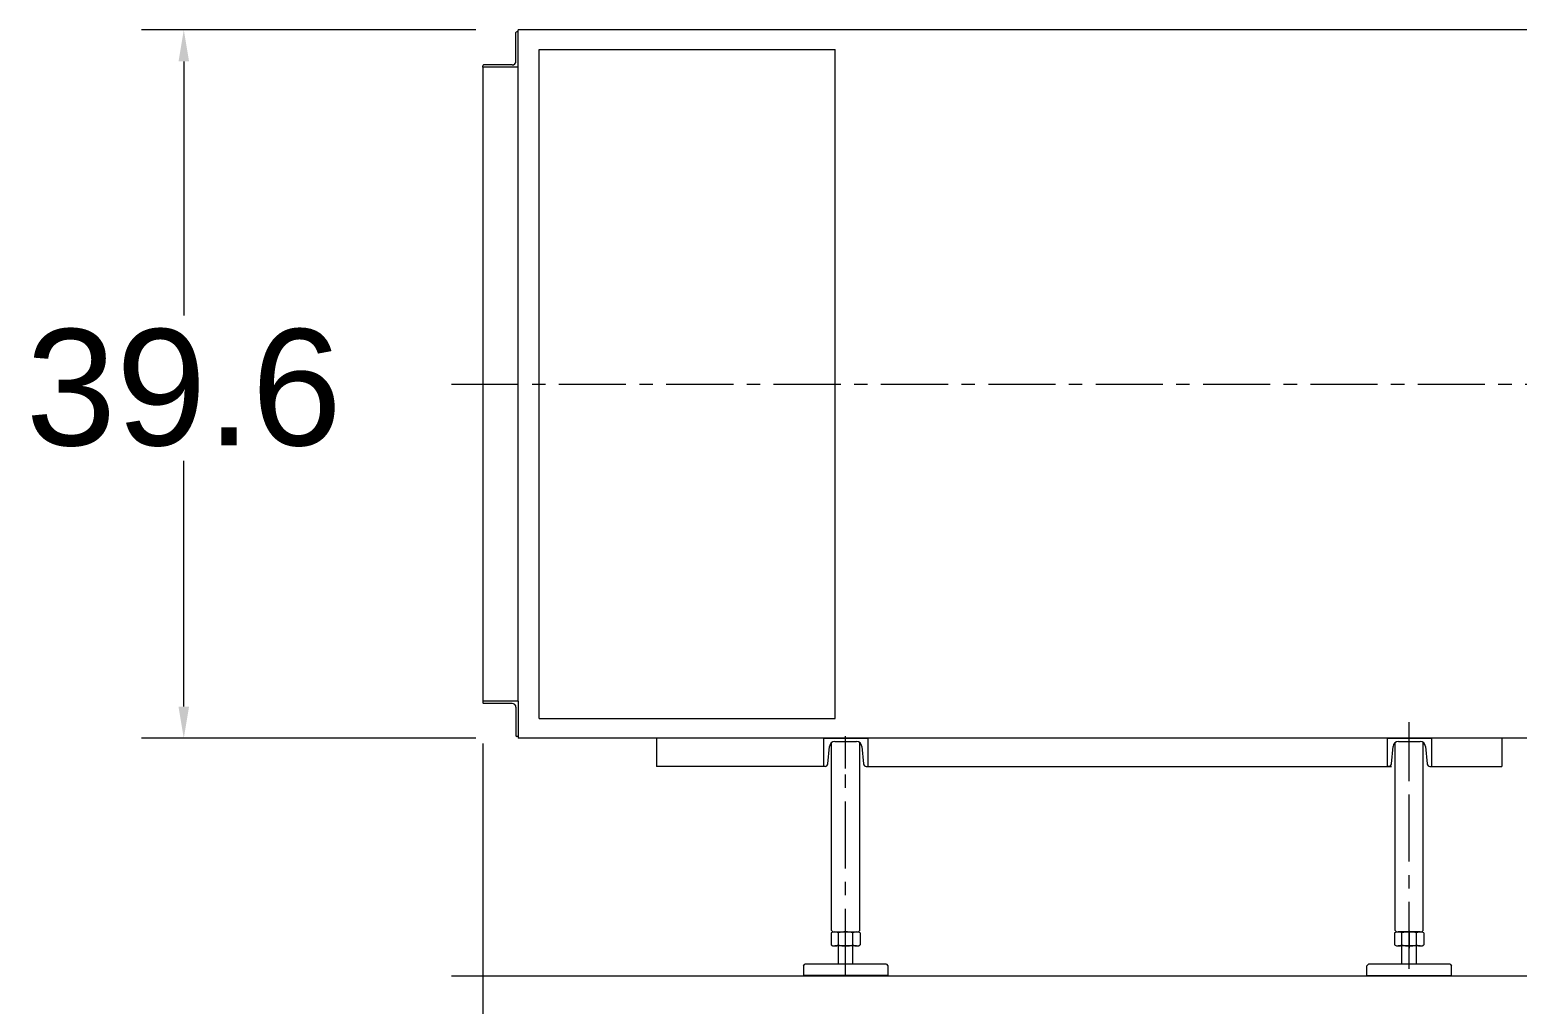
# Model space of a CAD drawing. Header units: inches. Extents: x 0 to 19814, y 0 to 15096.
# Drawn here: x 13736 to 15847, y 7380 to 8764 of the extents above; entities that cross this region are included whole.
import ezdxf

# ---------------------------------------------------------------- set-up
doc = ezdxf.new("R2010")
doc.units = ezdxf.units.IN
doc.header["$MEASUREMENT"] = 0
doc.linetypes.add('CENTER', pattern=[50.8, 31.75, -6.35, 6.35, -6.35])
doc.layers.get('Defpoints').update_dxf_attribs({"lineweight": 5})
doc.layers.add('CAXA1', color=5, linetype='CENTER', lineweight=5)
doc.styles.add('Roman', font='arial.ttf')
doc.styles.get("Standard").update_dxf_attribs({"font": 'arial.ttf'})
doc.dimstyles.new('ISO-25', dxfattribs={"dimscale": 30, "dimtxt": 1.5, "dimasz": 1.5, "dimexe": 2, "dimexo": 2, "dimtad": 1, "dimtih": 1, "dimtoh": 1, "dimdec": 1, "dimlfac": 0.03937, "dimdsep": 46, "dimtxsty": 'Standard', "dimcen": 2.5, "dimclrd": 7, "dimclre": 7, "dimclrt": 7, "dimadec": 0, "dimazin": 0, "dimtfac": 1, "dimtdec": 1, "dimtmove": 0, "dimatfit": 3, "dimfxl": 1, "dimlwd": 5, "dimlwe": 5, "dimarcsym": 0})

# ---------------------------------------------------------------- blocks, each defined once
blk = doc.blocks.new('*D39')
at = {"color": 7, "linetype": 'Continuous', "lineweight": 5, "transparency": 16777216}
for p, q in [((18298.1, 7983), (18298.1, 6914)), ((14378.8, 7750.5), (14378.8, 6914)), ((14423.8, 6974), (18253.1, 6974))]:
    blk.add_line(p, q, dxfattribs=at)
at = {"color": 7, "transparency": 16777216}
for points in [[(14423.8, 6981.5), (14423.8, 6966.5), (14378.8, 6974)], [(18253.1, 6981.5), (18253.1, 6966.5), (18298.1, 6974)]]:
    blk.add_solid(points, dxfattribs=at)
at = {"layer": 'Defpoints', "color": 0, "transparency": 16777216}
for p in [(18298.1, 8043), (14378.8, 7810.5), (18298.1, 6974)]:
    blk.add_point(p, dxfattribs=at)
at = {"color": 7, "lineweight": 5, "transparency": 16777216, "insert": (16278.7, 7075.3), "char_height": 165, "attachment_point": 5, "style": 'Roman'}
blk.add_mtext('B', dxfattribs=at)
blk = doc.blocks.new('*D50')
at = {"color": 7, "linetype": 'Continuous', "lineweight": 5, "transparency": 16777216}
for p, q in [((14368.8, 8764), (13894.3, 8764)), ((13954.3, 8719), (13954.3, 8358.3)), ((13954.3, 7803), (13954.3, 8152.2)), ((14368.8, 7758), (13894.3, 7758))]:
    blk.add_line(p, q, dxfattribs=at)
at = {"color": 7, "transparency": 16777216}
for points in [[(13946.8, 8719), (13961.8, 8719), (13954.3, 8764)], [(13946.8, 7803), (13961.8, 7803), (13954.3, 7758)]]:
    blk.add_solid(points, dxfattribs=at)
at = {"layer": 'Defpoints', "color": 0, "transparency": 16777216}
for p in [(14428.8, 8764), (13954.3, 7758), (14428.8, 7758)]:
    blk.add_point(p, dxfattribs=at)
at = {"color": 7, "lineweight": 5, "transparency": 16777216, "insert": (13954.3, 8255.3), "char_height": 165, "attachment_point": 5, "style": 'Roman'}
blk.add_mtext('39.6', dxfattribs=at)

msp = doc.modelspace()

# ---------------------------------------------------------------- linework, layer by layer
at = {"color": 7, "lineweight": 5}
for p, q in [((15938.83, 8764.03), (14428.83, 8764.03)), ((14500.63, 8764.03), (14428.83, 8764.03)), ((14428.83, 7810.51), (14428.83, 8764.03)), ((14615.3, 8764.03), (14615.3, 8764.09)), ((14425.83, 8719.53), (14425.83, 8760.03)), ((14428.83, 8761.03), (14426.83, 8761.03)), ((14428.83, 8711.03), (14428.83, 8761.03)), ((14458.8, 7786.03), (14458.8, 8736.03)), ((14458.8, 8736.03), (14878.8, 8736.03)), ((14878.8, 7786.03), (14878.8, 8736.03)), ((14378.83, 8711.03), (14378.83, 8713.03)), ((14378.83, 8711.03), (14378.83, 7810.51)), ((14428.83, 8711.03), (14378.83, 8711.03)), ((14420.33, 8714.03), (14379.83, 8714.03)), ((14428.83, 7810.51), (14378.83, 7810.51)), ((14378.83, 7810.51), (14378.83, 7808.51)), ((14420.33, 7807.51), (14379.83, 7807.51)), ((14425.83, 7802.01), (14425.83, 7761.51)), ((14428.83, 7810.51), (14428.83, 7760.51)), ((14428.83, 7810.03), (14428.83, 7758.03)), ((14458.8, 7786.03), (14878.8, 7786.03)), ((15693.8, 7758.03), (15693.8, 7780.66)), ((14428.83, 7760.51), (14426.83, 7760.51)), ((14589.8, 7758.03), (14428.83, 7758.03)), ((15938.83, 7758.03), (14589.8, 7758.03)), ((14884.13, 7758.03), (14594.8, 7758.03)), ((14625.31, 7758.08), (14625.31, 7718.08)), ((14862.31, 7758.08), (14925.31, 7758.08)), ((14862.31, 7758.08), (14862.31, 7718.08)), ((14873.8, 7485.29), (14873.8, 7751.74)), ((14878.36, 7753.28), (14909.26, 7753.28)), ((14893.81, 7715.08), (14893.81, 7761.08)), ((14913.8, 7485.29), (14913.8, 7751.75)), ((14925.31, 7758.08), (14925.31, 7718.08)), ((15662.31, 7758.08), (15725.31, 7758.08)), ((15662.31, 7758.08), (15662.31, 7718.08)), ((15673.8, 7485.29), (15673.8, 7751.74)), ((15678.36, 7753.28), (15709.26, 7753.28)), ((15693.81, 7715.08), (15693.81, 7761.08)), ((15713.8, 7485.29), (15713.8, 7751.75)), ((15725.31, 7758.08), (15725.31, 7718.08)), ((15825.31, 7758.08), (15825.31, 7718.08)), ((14868.39, 7721.5), (14870.9, 7746.52)), ((14916.73, 7746.52), (14919.23, 7721.5)), ((15668.39, 7721.5), (15670.9, 7746.52)), ((15716.73, 7746.52), (15719.23, 7721.5)), ((14864.61, 7718.08), (14625.31, 7718.08)), ((14864.61, 7718.08), (14862.31, 7718.08)), ((14923.01, 7718.08), (15668.41, 7718.08)), ((14923.01, 7718.08), (14925.31, 7718.08)), ((15664.61, 7718.08), (15662.31, 7718.08)), ((15723.01, 7718.08), (15725.31, 7718.08)), ((15725.31, 7718.08), (15825.31, 7718.08)), ((14873.02, 7481.75), (14873.02, 7464.62)), ((14873.8, 7485.29), (14875.8, 7483.29)), ((14873.8, 7485.29), (14875.8, 7483.29)), ((14875.8, 7483.29), (14911.8, 7483.29)), ((14875.8, 7483.29), (14911.8, 7483.29)), ((14883.41, 7464.62), (14883.41, 7481.75)), ((14904.19, 7464.62), (14904.19, 7481.75)), ((14911.8, 7483.29), (14913.8, 7485.29)), ((14911.8, 7483.29), (14913.8, 7485.29)), ((14914.59, 7481.75), (14914.59, 7464.62)), ((15673.02, 7481.75), (15673.02, 7464.62)), ((15673.8, 7485.29), (15675.8, 7483.29)), ((15675.8, 7483.29), (15711.8, 7483.29)), ((15709.39, 7483.29), (15678.21, 7483.29)), ((15683.41, 7464.62), (15683.41, 7481.75)), ((15693.8, 7484.82), (15693.8, 7460.09)), ((15704.19, 7464.62), (15704.19, 7481.75)), ((15711.8, 7483.29), (15713.8, 7485.29)), ((15714.59, 7481.75), (15714.59, 7464.62)), ((14909.39, 7463.09), (14878.21, 7463.09)), ((14883.43, 7437.04), (14883.43, 7463.09)), ((14904.18, 7437.04), (14904.18, 7463.09)), ((15709.39, 7463.09), (15678.21, 7463.09)), ((15683.43, 7437.04), (15683.43, 7463.09)), ((15704.18, 7437.04), (15704.18, 7463.09)), ((14833.8, 7435.04), (14835.8, 7437.04)), ((14833.8, 7435.04), (14833.8, 7421.04)), ((14951.8, 7437.04), (14835.8, 7437.04)), ((14951.8, 7437.04), (14953.8, 7435.04)), ((14953.8, 7435.04), (14953.8, 7421.04)), ((15633.8, 7435.04), (15635.8, 7437.04)), ((15633.8, 7420.79), (15633.8, 7435.04)), ((15751.8, 7437.04), (15635.8, 7437.04)), ((15751.8, 7437.04), (15753.8, 7435.04)), ((15753.8, 7421.04), (15753.8, 7435.04)), ((14953.8, 7421.04), (14833.8, 7421.04)), ((15753.8, 7420.79), (15633.8, 7420.79))]:
    msp.add_line(p, q, dxfattribs=at)
at = {"color": 7, "lineweight": 5, "ltscale": 2.5}
msp.add_line((14334.35, 7420.77), (18457.48, 7420.77), dxfattribs=at)
at = {"color": 7, "lineweight": 5}
for centre, radius, start, end in [((14426.83, 8760.03), 1, 90, 180), ((14379.83, 8713.03), 1, 90, 180), ((14420.33, 8719.53), 5.5, 270, 0), ((14379.83, 7808.51), 1, 180, 270), ((14420.33, 7802.01), 5.5, 0, 90), ((14426.83, 7761.51), 1, 180, 270), ((14878.36, 7745.78), 7.5, 90, 174.28941), ((14909.26, 7745.78), 7.5, 5.71059, 90), ((15678.36, 7745.78), 7.5, 90, 174.28941), ((15709.26, 7745.78), 7.5, 5.71059, 90), ((14864.61, 7721.88), 3.8, 270, 354.28941), ((14923.01, 7721.88), 3.8, 185.71059, 270), ((15664.61, 7721.88), 3.8, 270, 354.28941), ((15723.01, 7721.88), 3.8, 185.71059, 270), ((14878.21, 7473.71), 9.57, 57.13277, 122.86723), ((14893.8, 7447.29), 36, 73.22135, 106.77865), ((14909.39, 7473.71), 9.57, 57.13277, 122.86723), ((15678.21, 7473.71), 9.57, 57.13277, 122.86723), ((15693.8, 7447.29), 36, 73.22135, 106.77865), ((15709.39, 7473.71), 9.57, 57.13277, 122.86723), ((14878.21, 7472.66), 9.57, 237.13277, 302.86723), ((14893.8, 7499.09), 36, 253.22135, 286.77865), ((14909.39, 7472.66), 9.57, 237.13277, 302.86723), ((15678.21, 7472.66), 9.57, 237.13277, 302.86723), ((15693.8, 7499.09), 36, 253.22135, 286.77865), ((15709.39, 7472.66), 9.57, 237.13277, 302.86723)]:
    msp.add_arc(centre, radius, start, end, dxfattribs=at)
at = {"layer": 'CAXA1', "linetype": 'CENTER', "lineweight": 5, "ltscale": 3}
for p, q in [((14334.35, 8260.77), (18346.18, 8260.77)), ((15693.8, 7430.47), (15693.8, 7780.66)), ((14893.8, 7420.78), (14893.8, 7754.74))]:
    msp.add_line(p, q, dxfattribs=at)

# ---------------------------------------------------------------- dimensions: what is measured, and where the dimension line sits
at = {"color": 7, "lineweight": 5}
dim = msp.add_linear_dim(base=(13954.33, 7758.03), p1=(14428.83, 8764.03), p2=(14428.83, 7758.03), angle=90, text='39.6', dimstyle='ISO-25', override={"dimtxt": 5.5, "dimpost": '\\X', "dimtxsty": 'Roman', "dimtofl": 1, "dimtmove": 1}, dxfattribs=at)
dim.commit()
dim.dimension.update_dxf_attribs({"geometry": '*D50', "text_midpoint": (13954.33, 8255.3), "dimtype": 160})
dim = msp.add_linear_dim(base=(18298.12, 6974.04), p1=(14378.83, 7810.51), p2=(18298.12, 8043.01), text='B', dimstyle='ISO-25', override={"dimtxt": 5.5, "dimpost": '\\X', "dimtxsty": 'Roman', "dimtmove": 1}, dxfattribs=at)
dim.commit()
dim.dimension.update_dxf_attribs({"geometry": '*D39', "text_midpoint": (16278.72, 6974.04), "dimtype": 160})

doc.saveas('drawing.dxf')
